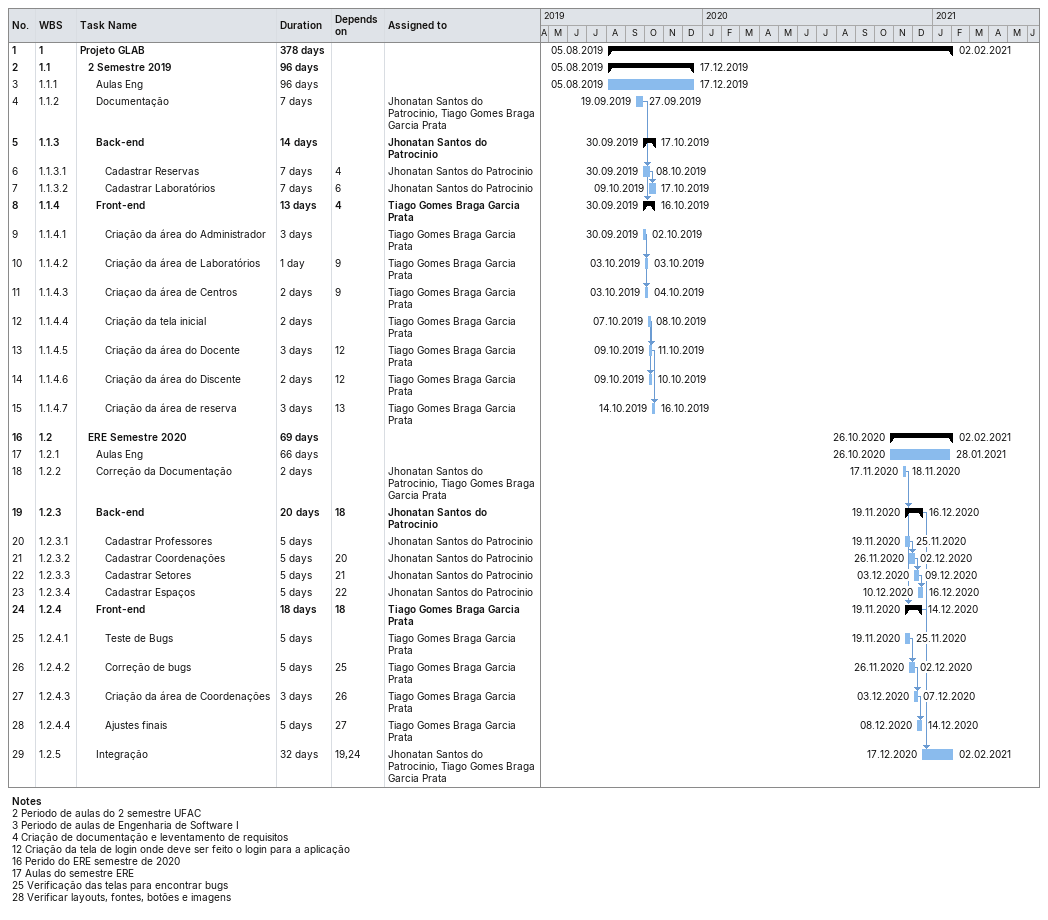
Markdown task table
| ID | WBS | Task | Duration | Start | Finish | Predecessors | Resources |
|---|---|---|---|---|---|---|---|
| 1 | 1 | **Projeto GLAB** | 378d | 2019-08-05 | 2021-02-02 |  |  |
| 2 | 1.1 | **2 Semestre 2019** | 96d | 2019-08-05 | 2019-12-17 |  |  |
| 3 | 1.1.1 | Aulas Eng | 96d | 2019-08-05 | 2019-12-17 |  |  |
| 4 | 1.1.2 | Documentação | 7d | 2019-09-19 | 2019-09-27 |  | Jhonatan Santos do Patrocinio, Tiago Gomes Braga Garcia Prata |
| 5 | 1.1.3 | **Back-end** | 14d | 2019-09-30 | 2019-10-17 |  | Jhonatan Santos do Patrocinio |
| 6 | 1.1.3.1 | Cadastrar Reservas | 7d | 2019-09-30 | 2019-10-08 | 4 | Jhonatan Santos do Patrocinio |
| 7 | 1.1.3.2 | Cadastrar Laboratórios | 7d | 2019-10-09 | 2019-10-17 | 6 | Jhonatan Santos do Patrocinio |
| 8 | 1.1.4 | **Front-end** | 13d | 2019-09-30 | 2019-10-16 | 4 | Tiago Gomes Braga Garcia Prata |
| 9 | 1.1.4.1 | Criação da área do Administrador | 3d | 2019-09-30 | 2019-10-02 |  | Tiago Gomes Braga Garcia Prata |
| 10 | 1.1.4.2 | Criação da área de Laboratórios | 1d | 2019-10-03 | 2019-10-03 | 9 | Tiago Gomes Braga Garcia Prata |
| 11 | 1.1.4.3 | Criaçao da área de Centros | 2d | 2019-10-03 | 2019-10-04 | 9 | Tiago Gomes Braga Garcia Prata |
| 12 | 1.1.4.4 | Criação da tela inicial | 2d | 2019-10-07 | 2019-10-08 |  | Tiago Gomes Braga Garcia Prata |
| 13 | 1.1.4.5 | Criação da área do Docente | 3d | 2019-10-09 | 2019-10-11 | 12 | Tiago Gomes Braga Garcia Prata |
| 14 | 1.1.4.6 | Criação da área do Discente | 2d | 2019-10-09 | 2019-10-10 | 12 | Tiago Gomes Braga Garcia Prata |
| 15 | 1.1.4.7 | Criação da área de reserva | 3d | 2019-10-14 | 2019-10-16 | 13 | Tiago Gomes Braga Garcia Prata |
| 16 | 1.2 | **ERE Semestre 2020** | 69d | 2020-10-26 | 2021-02-02 |  |  |
| 17 | 1.2.1 | Aulas Eng | 66d | 2020-10-26 | 2021-01-28 |  |  |
| 18 | 1.2.2 | Correção da Documentação | 2d | 2020-11-17 | 2020-11-18 |  | Jhonatan Santos do Patrocinio, Tiago Gomes Braga Garcia Prata |
| 19 | 1.2.3 | **Back-end** | 20d | 2020-11-19 | 2020-12-16 | 18 | Jhonatan Santos do Patrocinio |
| 20 | 1.2.3.1 | Cadastrar Professores | 5d | 2020-11-19 | 2020-11-25 |  | Jhonatan Santos do Patrocinio |
| 21 | 1.2.3.2 | Cadastrar Coordenações | 5d | 2020-11-26 | 2020-12-02 | 20 | Jhonatan Santos do Patrocinio |
| 22 | 1.2.3.3 | Cadastrar Setores | 5d | 2020-12-03 | 2020-12-09 | 21 | Jhonatan Santos do Patrocinio |
| 23 | 1.2.3.4 | Cadastrar Espaços | 5d | 2020-12-10 | 2020-12-16 | 22 | Jhonatan Santos do Patrocinio |
| 24 | 1.2.4 | **Front-end** | 18d | 2020-11-19 | 2020-12-14 | 18 | Tiago Gomes Braga Garcia Prata |
| 25 | 1.2.4.1 | Teste de Bugs | 5d | 2020-11-19 | 2020-11-25 |  | Tiago Gomes Braga Garcia Prata |
| 26 | 1.2.4.2 | Correção de bugs | 5d | 2020-11-26 | 2020-12-02 | 25 | Tiago Gomes Braga Garcia Prata |
| 27 | 1.2.4.3 | Criação da área de Coordenações | 3d | 2020-12-03 | 2020-12-07 | 26 | Tiago Gomes Braga Garcia Prata |
| 28 | 1.2.4.4 | Ajustes finais | 5d | 2020-12-08 | 2020-12-14 | 27 | Tiago Gomes Braga Garcia Prata |
| 29 | 1.2.5 | Integração | 32d | 2020-12-17 | 2021-02-02 | 19, 24 | Jhonatan Santos do Patrocinio, Tiago Gomes Braga Garcia Prata |

Notes
- 2: Periodo de aulas do 2 semestre UFAC
- 3: Periodo de aulas de Engenharia de Software I
- 4: Criação de documentação e leventamento de requisitos
- 12: Criação da tela de login onde deve ser feito o login para a aplicação
- 16: Perido do ERE semestre de 2020
- 17: Aulas do semestre ERE
- 25: Verificação das telas para encontrar bugs
- 28: Verificar layouts, fontes, botões e imagens
